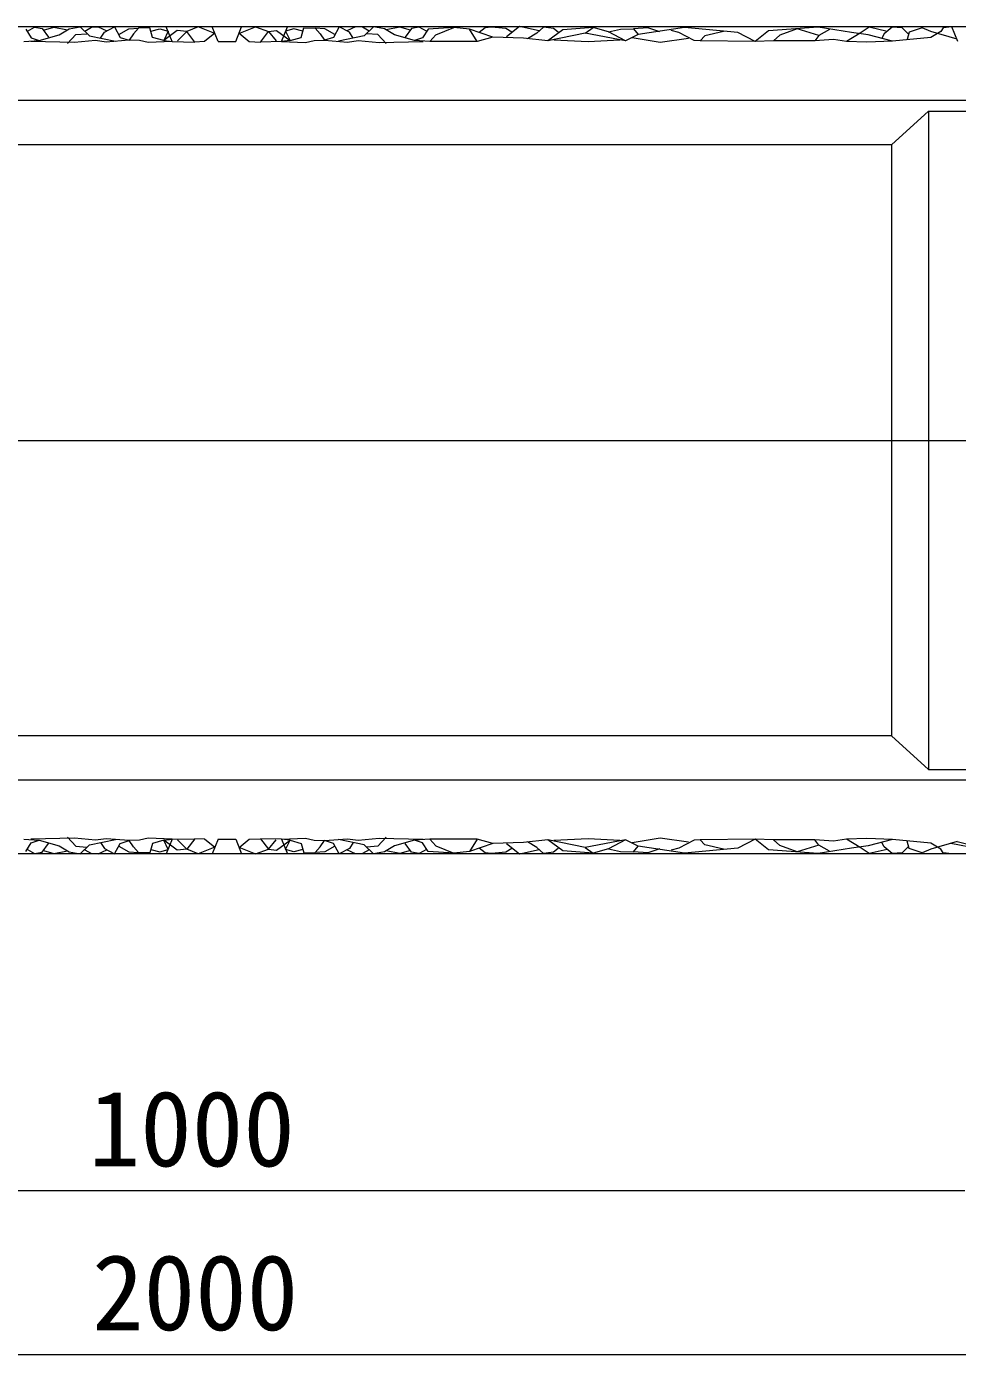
# Model space of a CAD drawing. Units: millimetres on the paper. Extents: x -5 to 836, y 1 to 595.
# Drawn here: x 137.25 to 168.77, y 470.43 to 515.38 of the extents above; entities that cross this region are included whole.
import ezdxf
from ezdxf.enums import TextEntityAlignment as Align

# ---------------------------------------------------------------- set-up
doc = ezdxf.new("R2010")
doc.units = ezdxf.units.MM
doc.linetypes.add('USER1', pattern=[200, 125, -25, 25, -25])
doc.linetypes.add('USER2', pattern=[75, 50, -25])
for name, color, linetype, lineweight in [('D-STR-DIM（寸法）', 7, 'Continuous', 18), ('D-STR-STRn（構造物）', 7, 'Continuous', 18), ('D-STR（構造物外形線）', 1, 'Continuous', 18), ('線', 7, 'USER2', 18)]:
    doc.layers.add(name, color=color, linetype=linetype, lineweight=lineweight)
doc.styles.add('ＭＳ ゴシック', font='')
doc.styles.get('ＭＳ ゴシック').set_extended_font_data('MS Gothic')

msp = doc.modelspace()

# ---------------------------------------------------------------- linework, layer by layer
at = {"layer": 'D-STR-DIM（寸法）'}
for p, q in [((119.056, 475.973), (169.016, 475.973)), ((94.056, 470.425), (194.016, 470.425))]:
    msp.add_line(p, q, dxfattribs=at)
at = {"layer": 'D-STR-STRn（構造物）'}
for p, q in [((137.224, 515.292), (137.408, 515.002)), ((137.283, 515.218), (137.525, 515.358)), ((137.525, 515.358), (137.784, 515.317)), ((137.784, 515.317), (137.999, 515.021)), ((137.825, 515.253), (138.177, 515.362)), ((138.177, 515.362), (138.641, 515.27)), ((138.358, 515.094), (138.701, 515.305)), ((138.701, 515.305), (139.071, 515.371)), ((139.071, 515.371), (139.387, 515.068)), ((139.222, 515.228), (139.448, 515.353)), ((139.448, 515.353), (139.678, 515.368)), ((139.678, 515.368), (139.976, 515.234)), ((139.757, 514.989), (139.889, 515.187)), ((139.889, 515.187), (140.236, 515.371)), ((140.236, 515.371), (140.427, 515.014)), ((140.383, 515.111), (140.718, 515.304)), ((140.718, 515.304), (141.044, 515.322)), ((141.044, 515.322), (140.877, 515.128)), ((141.431, 515.34), (141.044, 515.322)), ((141.519, 515.014), (141.431, 515.34)), ((141.464, 515.221), (141.766, 515.304)), ((141.766, 515.304), (142.046, 515.221)), ((142.357, 515.245), (141.898, 514.908)), ((142.046, 515.221), (141.898, 514.908)), ((142.186, 514.871), (141.986, 515.371)), ((142.678, 515.216), (142.357, 515.245)), ((142.678, 515.216), (142.366, 514.895)), ((143.066, 515.372), (142.678, 515.216)), ((142.95, 514.856), (142.678, 515.216)), ((143.628, 515.142), (143.066, 515.372)), ((144.445, 515.142), (145.007, 515.372)), ((145.007, 515.372), (145.445, 515.216)), ((145.172, 514.856), (145.445, 515.216)), ((145.445, 515.216), (145.716, 515.245)), ((145.445, 515.216), (145.706, 514.895)), ((145.716, 515.245), (146.175, 514.908)), ((145.886, 514.871), (146.086, 515.371)), ((146.307, 515.304), (146.026, 515.221)), ((146.026, 515.221), (146.175, 514.908)), ((146.609, 515.221), (146.307, 515.304)), ((146.553, 515.014), (146.641, 515.34)), ((146.641, 515.34), (147.029, 515.322)), ((147.029, 515.322), (147.196, 515.128)), ((147.355, 515.304), (147.029, 515.322)), ((147.689, 515.111), (147.355, 515.304)), ((147.836, 515.371), (147.645, 515.014)), ((148.184, 515.187), (147.836, 515.371)), ((148.395, 515.368), (148.097, 515.234)), ((148.316, 514.989), (148.184, 515.187)), ((148.624, 515.353), (148.395, 515.368)), ((148.851, 515.228), (148.624, 515.353)), ((149.002, 515.371), (148.685, 515.068)), ((149.371, 515.305), (149.002, 515.371)), ((149.714, 515.094), (149.371, 515.305)), ((149.896, 515.362), (149.432, 515.27)), ((150.248, 515.253), (149.896, 515.362)), ((150.289, 515.317), (150.074, 515.021)), ((150.548, 515.358), (150.289, 515.317)), ((150.79, 515.218), (150.548, 515.358)), ((150.849, 515.292), (150.664, 515.002)), ((151.72, 515.345), (150.849, 515.292)), ((151.112, 515.102), (151.72, 515.345)), ((152.247, 515.292), (151.72, 515.345)), ((153.039, 515.015), (152.247, 515.292)), ((152.515, 514.876), (152.247, 515.292)), ((152.777, 515.34), (152.576, 515.178)), ((152.997, 515.353), (152.777, 515.34)), ((153.476, 515.314), (152.997, 515.353)), ((153.689, 515.185), (153.476, 515.314)), ((153.948, 515.379), (153.508, 515.029)), ((154.608, 515.236), (153.948, 515.379)), ((154.751, 515.359), (154.531, 515.152)), ((155.1, 515.314), (154.751, 515.359)), ((155.411, 515.272), (154.906, 514.9)), ((155.256, 515.191), (155.1, 515.314)), ((156.436, 515.342), (155.411, 515.272)), ((156.163, 515.156), (156.436, 515.342)), ((156.955, 515.202), (156.436, 515.342)), ((156.955, 515.202), (157.364, 515.288)), ((157.53, 514.896), (156.955, 515.202)), ((157.364, 515.288), (157.799, 515.301)), ((158.287, 515.34), (157.799, 515.301)), ((157.799, 515.301), (157.957, 515.105)), ((159.53, 515.351), (157.957, 515.105)), ((158.696, 515.195), (158.287, 515.34)), ((159.343, 515.182), (159.079, 515.248)), ((159.857, 514.905), (159.343, 515.182)), ((161.339, 515.178), (159.53, 515.351)), ((160.847, 515.209), (160.213, 515.063)), ((161.928, 514.878), (161.339, 515.178)), ((162.378, 515.233), (161.928, 514.878)), ((164.059, 515.361), (162.378, 515.233)), ((163.35, 515.304), (162.757, 515.088)), ((164.074, 515.073), (163.35, 515.304)), ((165.184, 515.175), (164.059, 515.361)), ((164.443, 515.281), (164.074, 515.073)), ((165.752, 515.094), (165.184, 515.175)), ((165.778, 515.356), (165.482, 515.153)), ((166.388, 515.217), (165.778, 515.356)), ((166.556, 515.356), (166.289, 515.136)), ((166.898, 515.333), (166.556, 515.356)), ((167.119, 515.118), (166.898, 515.333)), ((167.142, 515.188), (167.066, 514.938)), ((167.577, 515.333), (167.142, 515.188)), ((167.867, 515.211), (167.577, 515.333)), ((168.756, 514.947), (167.867, 515.211)), ((168.21, 515.21), (167.874, 515.013)), ((168.291, 515.337), (168.21, 515.21)), ((168.586, 515.371), (168.291, 515.337)), ((137.162, 514.87), (137.685, 514.91)), ((138.882, 514.837), (137.393, 514.875)), ((137.408, 515.002), (137.685, 514.91)), ((137.685, 514.91), (138.358, 515.094)), ((138.638, 514.807), (138.921, 515.109)), ((139.592, 514.905), (138.882, 514.837)), ((138.921, 515.109), (139.3, 515.138)), ((139.387, 515.068), (140.262, 514.88)), ((139.952, 514.856), (139.592, 514.905)), ((140.727, 514.917), (139.952, 514.856)), ((140.427, 515.014), (140.727, 514.917)), ((140.877, 515.128), (140.727, 514.917)), ((141.081, 514.905), (140.727, 514.917)), ((141.373, 514.837), (141.081, 514.905)), ((142.186, 514.871), (141.373, 514.837)), ((141.898, 514.908), (141.519, 515.014)), ((141.898, 514.908), (142.186, 514.871)), ((142.186, 514.871), (142.95, 514.856)), ((143.28, 514.875), (142.95, 514.856)), ((143.624, 515.151), (143.28, 514.875)), ((144.448, 515.151), (144.793, 514.875)), ((144.793, 514.875), (145.172, 514.856)), ((145.886, 514.871), (145.172, 514.856)), ((146.175, 514.908), (145.886, 514.871)), ((145.886, 514.871), (146.699, 514.837)), ((146.175, 514.908), (146.553, 515.014)), ((146.699, 514.837), (146.991, 514.905)), ((146.991, 514.905), (147.346, 514.917)), ((147.196, 515.128), (147.346, 514.917)), ((147.645, 515.014), (147.346, 514.917)), ((147.346, 514.917), (148.12, 514.856)), ((148.685, 515.068), (147.81, 514.88)), ((148.12, 514.856), (148.48, 514.905)), ((148.48, 514.905), (149.191, 514.837)), ((149.152, 515.109), (148.772, 515.138)), ((149.434, 514.807), (149.152, 515.109)), ((149.191, 514.837), (150.68, 514.875)), ((150.387, 514.91), (149.714, 515.094)), ((150.664, 515.002), (150.387, 514.91)), ((150.91, 514.87), (150.387, 514.91)), ((150.91, 514.87), (151.112, 515.102)), ((152.515, 514.876), (150.91, 514.87)), ((153.039, 515.015), (152.515, 514.876)), ((154.081, 514.989), (153.039, 515.015)), ((154.906, 514.9), (154.081, 514.989)), ((154.531, 515.152), (154.214, 514.958)), ((156.163, 515.156), (154.906, 514.9)), ((156.266, 514.861), (155.107, 514.922)), ((157.53, 514.896), (156.163, 515.156)), ((157.338, 514.913), (156.266, 514.861)), ((157.957, 515.105), (157.53, 514.896)), ((158.708, 514.834), (157.759, 515.001)), ((159.665, 514.975), (158.708, 514.834)), ((160.055, 514.892), (159.857, 514.905)), ((160.213, 515.063), (160.055, 514.892)), ((161.928, 514.878), (160.055, 514.892)), ((162.542, 514.896), (161.928, 514.878)), ((162.757, 515.088), (162.542, 514.896)), ((163.943, 514.896), (162.542, 514.896)), ((164.074, 515.073), (163.943, 514.896)), ((164.57, 514.936), (163.943, 514.896)), ((165.017, 514.871), (164.57, 514.936)), ((165.482, 515.153), (165.017, 514.871)), ((165.701, 514.855), (165.017, 514.871)), ((166.575, 514.885), (165.701, 514.855)), ((166.575, 514.885), (165.752, 515.094)), ((166.289, 515.136), (166.213, 514.991)), ((167.874, 515.013), (166.575, 514.885)), ((159.665, 487.767), (158.708, 487.907)), ((159.857, 487.836), (159.343, 487.559)), ((160.055, 487.85), (159.857, 487.836)), ((161.928, 487.864), (160.055, 487.85)), ((160.213, 487.678), (160.055, 487.85)), ((161.928, 487.864), (161.339, 487.563)), ((162.542, 487.846), (161.928, 487.864)), ((162.378, 487.508), (161.928, 487.864)), ((163.943, 487.846), (162.542, 487.846)), ((162.757, 487.653), (162.542, 487.846)), ((164.57, 487.805), (163.943, 487.846)), ((164.074, 487.669), (163.943, 487.846)), ((165.017, 487.871), (164.57, 487.805)), ((165.701, 487.887), (165.017, 487.871)), ((165.482, 487.588), (165.017, 487.871)), ((166.575, 487.856), (165.701, 487.887)), ((166.575, 487.856), (165.752, 487.648)), ((166.289, 487.606), (166.213, 487.751)), ((167.874, 487.729), (166.575, 487.856)), ((167.142, 487.553), (167.066, 487.803)), ((168.756, 487.794), (167.867, 487.53)), ((168.756, 487.794), (169.401, 487.632)), ((159.53, 487.391), (157.957, 487.636)), ((159.343, 487.559), (159.079, 487.493)), ((161.339, 487.563), (159.53, 487.391)), ((160.847, 487.533), (160.213, 487.678)), ((164.059, 487.381), (162.378, 487.508)), ((163.35, 487.438), (162.757, 487.653)), ((164.074, 487.669), (163.35, 487.438)), ((165.184, 487.566), (164.059, 487.381)), ((164.443, 487.461), (164.074, 487.669)), ((165.752, 487.648), (165.184, 487.566)), ((165.778, 487.385), (165.482, 487.588)), ((166.388, 487.524), (165.778, 487.385)), ((166.556, 487.385), (166.289, 487.606)), ((166.898, 487.408), (166.556, 487.385)), ((167.119, 487.623), (166.898, 487.408)), ((167.577, 487.408), (167.142, 487.553)), ((167.867, 487.53), (167.577, 487.408)), ((168.21, 487.532), (167.874, 487.729)), ((168.291, 487.404), (168.21, 487.532)), ((168.586, 487.371), (168.291, 487.404)), ((169.479, 487.545), (168.544, 487.727))]:
    msp.add_line(p, q, dxfattribs=at)
at = {"layer": 'D-STR-STRn（構造物）', "linetype": 'USER1'}
msp.add_line((94.036, 501.371), (194.036, 501.371), dxfattribs=at)
at = {"layer": 'D-STR（構造物外形線）'}
for p, q in [((193.536, 515.371), (94.536, 515.371)), ((143.736, 514.871), (143.536, 515.371)), ((143.736, 514.871), (143.536, 515.371)), ((144.336, 514.871), (144.536, 515.371)), ((168.786, 514.871), (168.586, 515.371)), ((143.736, 514.871), (144.336, 514.871)), ((193.786, 512.871), (94.036, 512.871)), ((166.536, 511.371), (167.786, 512.514)), ((167.786, 512.514), (167.786, 490.228)), ((167.786, 512.514), (170.286, 512.514)), ((166.536, 511.371), (121.536, 511.371)), ((166.536, 511.371), (166.536, 491.371)), ((166.536, 491.371), (121.536, 491.371)), ((166.536, 491.371), (167.786, 490.228)), ((167.786, 490.228), (170.286, 490.228)), ((193.786, 489.871), (94.036, 489.871)), ((143.736, 487.871), (143.536, 487.371)), ((143.736, 487.871), (143.536, 487.371)), ((143.736, 487.871), (144.336, 487.871)), ((144.336, 487.871), (144.536, 487.371)), ((193.536, 487.371), (94.536, 487.371))]:
    msp.add_line(p, q, dxfattribs=at)
at = {"layer": '線'}
for p, q in [((137.162, 487.871), (137.685, 487.832)), ((138.882, 487.905), (137.393, 487.866)), ((137.408, 487.74), (137.685, 487.832)), ((137.685, 487.832), (138.358, 487.647)), ((138.638, 487.934), (138.921, 487.632)), ((139.592, 487.837), (138.882, 487.905)), ((139.387, 487.674), (140.262, 487.861)), ((139.952, 487.885), (139.592, 487.837)), ((139.757, 487.753), (139.889, 487.555)), ((140.727, 487.825), (139.952, 487.885)), ((140.427, 487.728), (140.727, 487.825)), ((141.081, 487.837), (140.727, 487.825)), ((140.877, 487.613), (140.727, 487.825)), ((141.373, 487.905), (141.081, 487.837)), ((142.186, 487.871), (141.373, 487.905)), ((141.898, 487.833), (141.519, 487.728)), ((141.898, 487.833), (142.186, 487.871)), ((142.046, 487.521), (141.898, 487.833)), ((142.357, 487.496), (141.898, 487.833)), ((142.186, 487.871), (141.986, 487.371)), ((142.186, 487.871), (142.95, 487.885)), ((142.678, 487.525), (142.366, 487.846)), ((142.95, 487.885), (142.678, 487.525)), ((143.28, 487.866), (142.95, 487.885)), ((143.624, 487.59), (143.28, 487.866)), ((144.448, 487.59), (144.793, 487.866)), ((144.793, 487.866), (145.172, 487.885)), ((145.886, 487.871), (145.172, 487.885)), ((145.172, 487.885), (145.445, 487.525)), ((145.445, 487.525), (145.706, 487.846)), ((145.716, 487.496), (146.175, 487.833)), ((145.886, 487.871), (146.699, 487.905)), ((146.175, 487.833), (145.886, 487.871)), ((145.886, 487.871), (146.086, 487.371)), ((146.026, 487.521), (146.175, 487.833)), ((146.175, 487.833), (146.553, 487.728)), ((146.699, 487.905), (146.991, 487.837)), ((146.991, 487.837), (147.346, 487.825)), ((147.196, 487.613), (147.346, 487.825)), ((147.346, 487.825), (148.12, 487.885)), ((147.645, 487.728), (147.346, 487.825)), ((148.685, 487.674), (147.81, 487.861)), ((148.12, 487.885), (148.48, 487.837)), ((148.316, 487.753), (148.184, 487.555)), ((148.48, 487.837), (149.191, 487.905)), ((149.434, 487.934), (149.152, 487.632)), ((149.191, 487.905), (150.68, 487.866)), ((150.387, 487.832), (149.714, 487.647)), ((150.91, 487.871), (150.387, 487.832)), ((150.664, 487.74), (150.387, 487.832)), ((152.515, 487.865), (150.91, 487.871)), ((150.91, 487.871), (151.112, 487.639)), ((152.515, 487.865), (152.247, 487.449)), ((153.039, 487.726), (152.515, 487.865)), ((154.081, 487.753), (153.039, 487.726)), ((154.906, 487.841), (154.081, 487.753)), ((154.531, 487.589), (154.214, 487.783)), ((156.163, 487.586), (154.906, 487.841)), ((155.411, 487.469), (154.906, 487.841)), ((156.266, 487.881), (155.107, 487.819)), ((157.53, 487.845), (156.163, 487.586)), ((157.338, 487.828), (156.266, 487.881)), ((157.53, 487.845), (156.955, 487.539)), ((157.957, 487.636), (157.53, 487.845)), ((158.708, 487.907), (157.759, 487.74)), ((137.224, 487.449), (137.408, 487.74)), ((137.283, 487.523), (137.525, 487.383)), ((137.525, 487.383), (137.784, 487.424)), ((137.784, 487.424), (137.999, 487.721)), ((137.825, 487.489), (138.177, 487.38)), ((138.177, 487.38), (138.641, 487.472)), ((138.358, 487.647), (138.701, 487.436)), ((138.701, 487.436), (139.071, 487.37)), ((138.921, 487.632), (139.3, 487.603)), ((139.071, 487.37), (139.387, 487.674)), ((139.222, 487.513), (139.448, 487.388)), ((139.448, 487.388), (139.678, 487.373)), ((139.678, 487.373), (139.976, 487.507)), ((139.889, 487.555), (140.236, 487.371)), ((140.236, 487.371), (140.427, 487.728)), ((140.383, 487.631), (140.718, 487.437)), ((140.718, 487.437), (141.044, 487.419)), ((141.044, 487.419), (140.877, 487.613)), ((141.431, 487.402), (141.044, 487.419)), ((141.519, 487.728), (141.431, 487.402)), ((141.464, 487.521), (141.766, 487.437)), ((141.766, 487.437), (142.046, 487.521)), ((142.678, 487.525), (142.357, 487.496)), ((143.066, 487.37), (142.678, 487.525)), ((143.628, 487.6), (143.066, 487.37)), ((144.445, 487.6), (145.007, 487.37)), ((145.007, 487.37), (145.445, 487.525)), ((145.445, 487.525), (145.716, 487.496)), ((146.307, 487.437), (146.026, 487.521)), ((146.609, 487.521), (146.307, 487.437)), ((146.553, 487.728), (146.641, 487.402)), ((146.641, 487.402), (147.029, 487.419)), ((147.029, 487.419), (147.196, 487.613)), ((147.355, 487.437), (147.029, 487.419)), ((147.689, 487.631), (147.355, 487.437)), ((147.836, 487.371), (147.645, 487.728)), ((148.184, 487.555), (147.836, 487.371)), ((148.395, 487.373), (148.097, 487.507)), ((148.624, 487.388), (148.395, 487.373)), ((148.851, 487.513), (148.624, 487.388)), ((149.002, 487.37), (148.685, 487.674)), ((149.152, 487.632), (148.772, 487.603)), ((149.371, 487.436), (149.002, 487.37)), ((149.714, 487.647), (149.371, 487.436)), ((149.896, 487.38), (149.432, 487.472)), ((150.248, 487.489), (149.896, 487.38)), ((150.289, 487.424), (150.074, 487.721)), ((150.548, 487.383), (150.289, 487.424)), ((150.79, 487.523), (150.548, 487.383)), ((150.849, 487.449), (150.664, 487.74)), ((151.72, 487.397), (150.849, 487.449)), ((151.112, 487.639), (151.72, 487.397)), ((152.247, 487.449), (151.72, 487.397)), ((153.039, 487.726), (152.247, 487.449)), ((152.777, 487.401), (152.576, 487.563)), ((152.997, 487.389), (152.777, 487.401)), ((153.476, 487.427), (152.997, 487.389)), ((153.689, 487.557), (153.476, 487.427)), ((153.948, 487.363), (153.508, 487.712)), ((154.608, 487.505), (153.948, 487.363)), ((154.751, 487.382), (154.531, 487.589)), ((155.1, 487.427), (154.751, 487.382)), ((155.256, 487.55), (155.1, 487.427)), ((156.436, 487.399), (155.411, 487.469)), ((156.163, 487.586), (156.436, 487.399)), ((156.955, 487.539), (156.436, 487.399)), ((156.955, 487.539), (157.364, 487.454)), ((157.364, 487.454), (157.799, 487.441)), ((157.799, 487.441), (157.957, 487.636)), ((158.287, 487.401), (157.799, 487.441)), ((158.696, 487.546), (158.287, 487.401))]:
    msp.add_line(p, q, dxfattribs=at)

# ---------------------------------------------------------------- texts
at = {"layer": 'D-STR-STRn（構造物）', "style": 'ＭＳ ゴシック'}
for s, p in [('1000', (139.355, 476.023)), ('2000', (139.47, 470.475))]:
    msp.add_text(s, height=2.566, dxfattribs=at).set_placement(p, align=Align.BOTTOM_LEFT)

doc.saveas('drawing.dxf')
